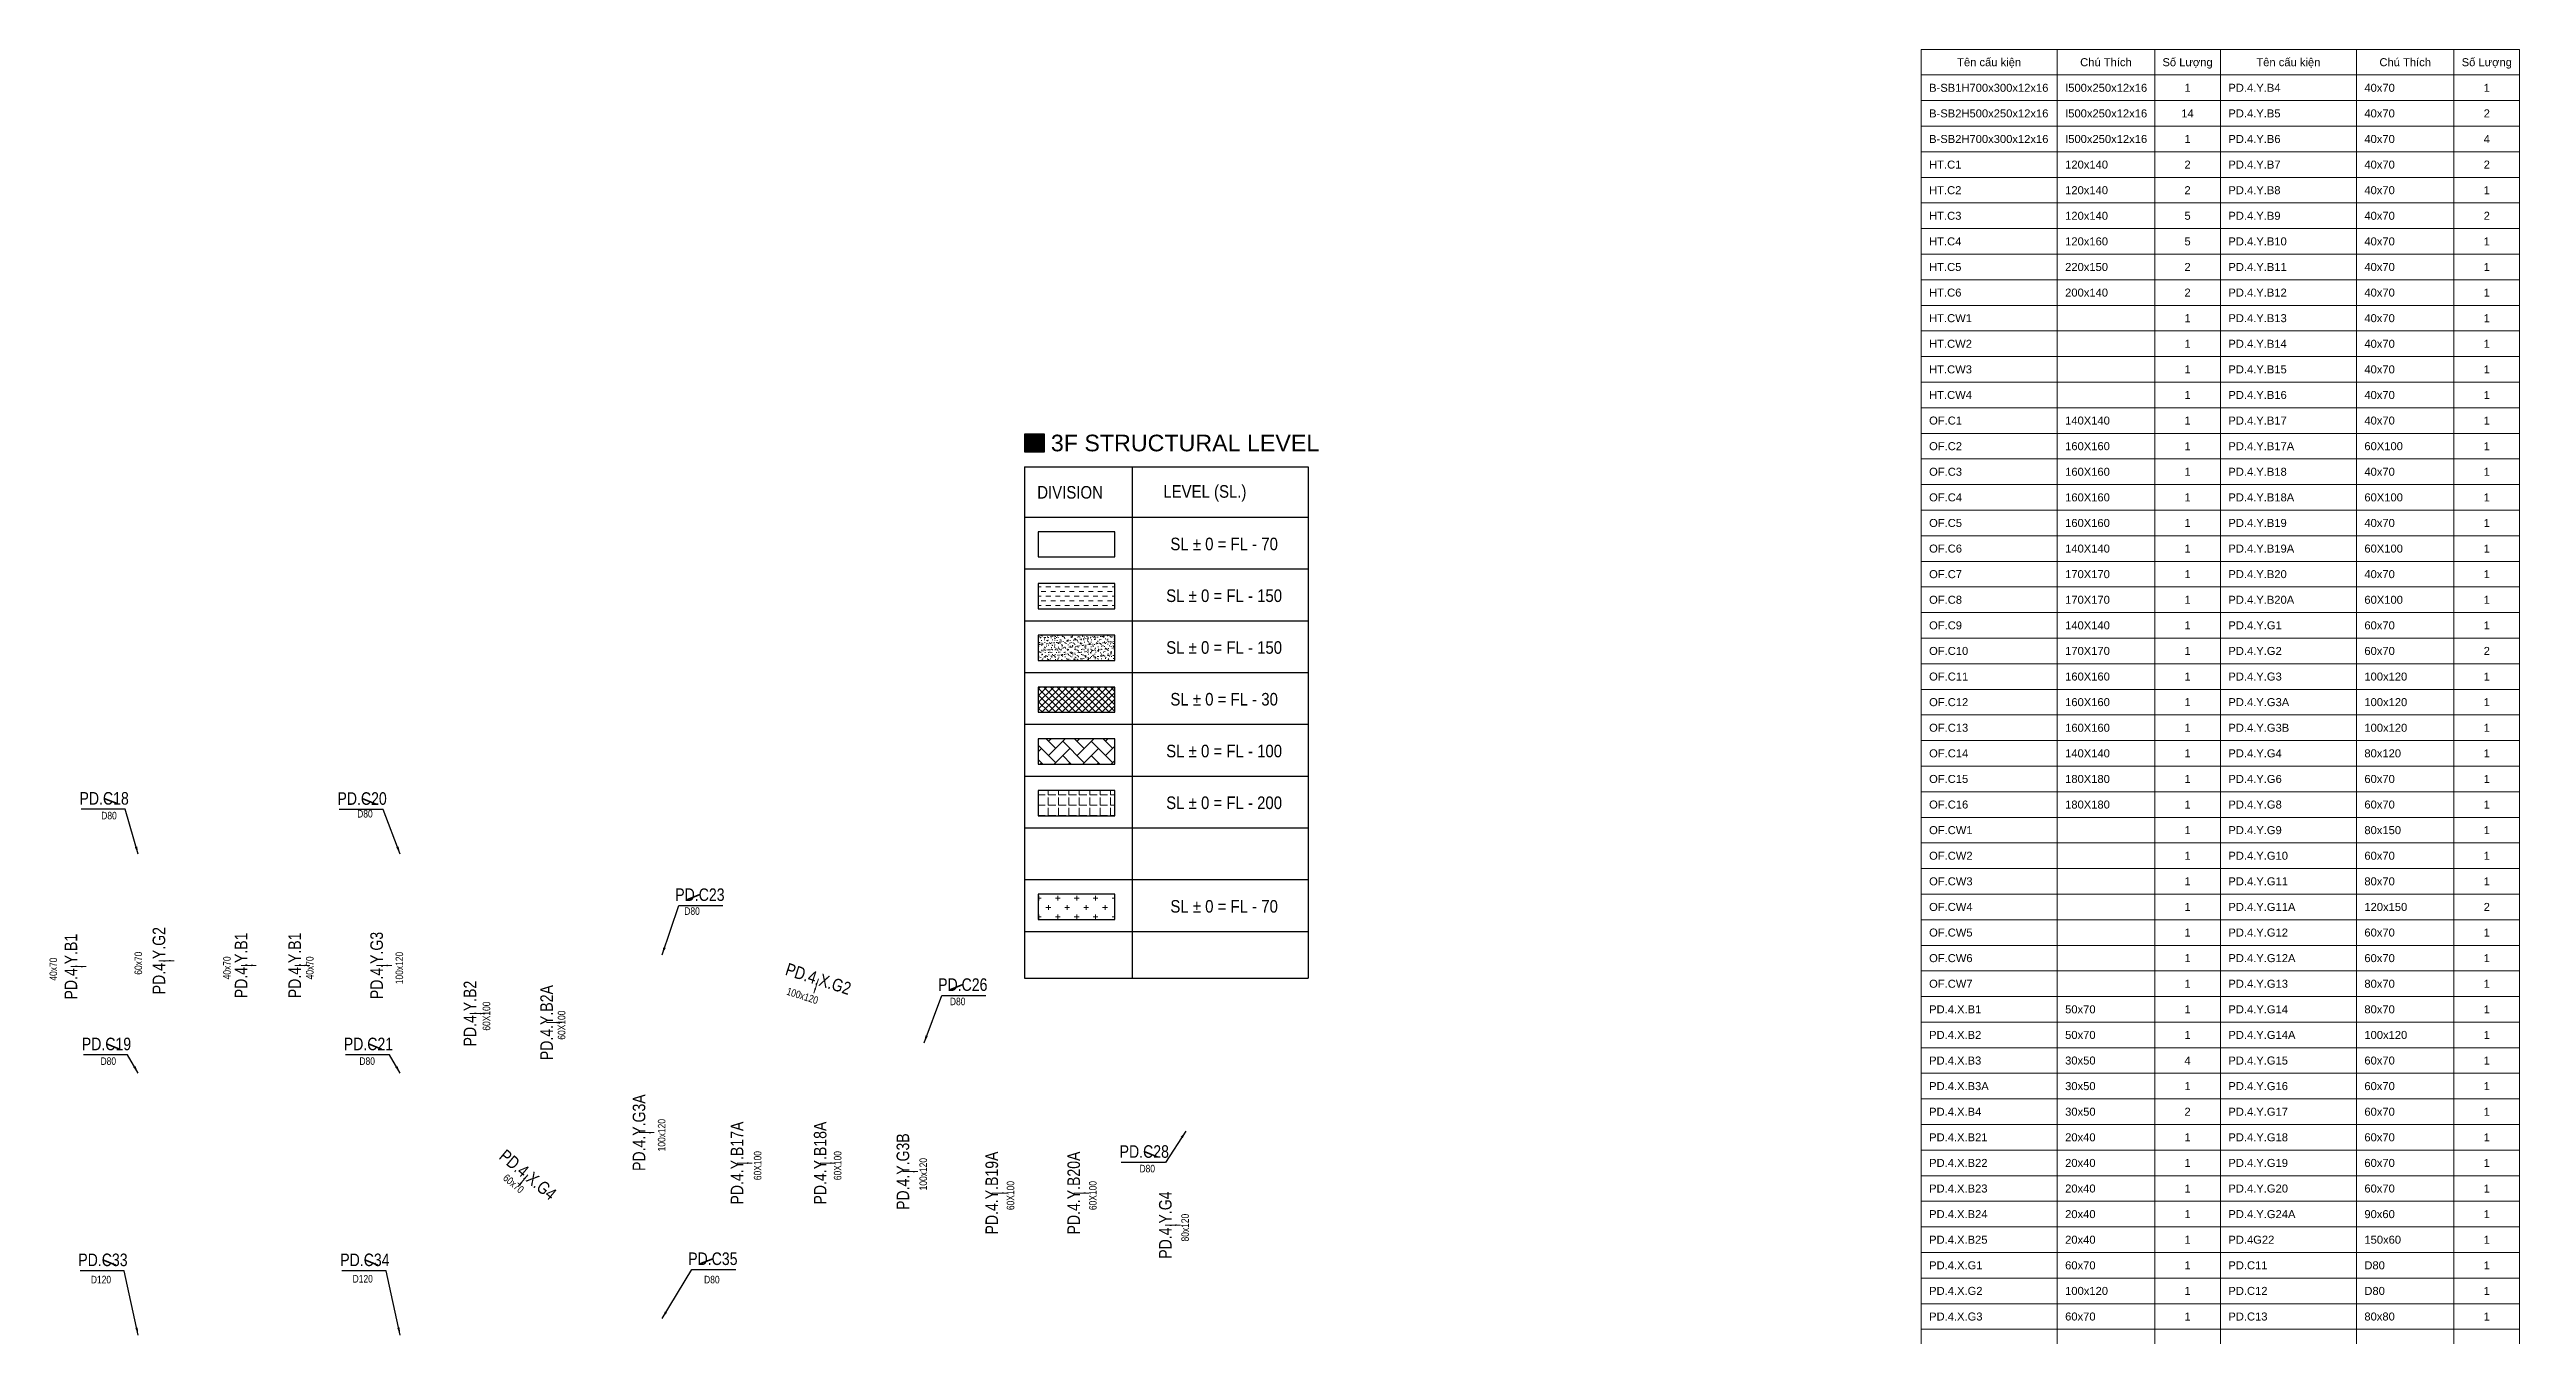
# Model space of a CAD drawing. Header units: millimetres. Extents: x 28522 to 234895, y -12075 to 97055.
# Drawn here: x 136828 to 234895, y 45981 to 97055 of the extents above; entities that cross this region are included whole.
import ezdxf
from ezdxf.enums import TextEntityAlignment as Align

# ---------------------------------------------------------------- set-up
doc = ezdxf.new("R2010")
doc.units = ezdxf.units.MM
doc.header["$MEASUREMENT"] = 0
doc.layers.get('Defpoints').update_dxf_attribs({"color": 155})
for name, color, linetype in [('$0$FOOTING BOTTOM LEVEL$0$@ SL+100 EL-1.3', 11, 'Continuous'), ('$0$FOOTING BOTTOM LEVEL$0$@ SL+300 EL-1.1', 41, 'Continuous'), ('A-DIM1', 7, 'Continuous')]:
    doc.layers.add(name, color=color, linetype=linetype)
for name, color, linetype, lineweight in [('$0$NDC_S_ANNO', 7, 'Continuous', 20), ('$0$NDC_S_DIM', 1, 'Continuous', 15), ('$0$NDC_S_HATCH MATERIAL', 8, 'Continuous', 13), ('$1$NDC_S_DIM', 1, 'Continuous', 15), ('$1$NDC_S_THIN LINE', 8, 'Continuous', 9), ('$1$NDC_S_VN TEXT', 7, 'Continuous', 20), ('$3$NDC_S_VN TEXT', 7, 'Continuous', 20), ('C1', 20, 'Continuous', 35), ('NDC_FRAME', 7, 'Continuous', 20), ('NDC_S_DIM', 1, 'Continuous', 15), ('NDC_S_VN TEXT', 7, 'Continuous', 20)]:
    doc.layers.add(name, color=color, linetype=linetype, lineweight=lineweight)
doc.layers.add('tEN DAM', color=31, linetype='Continuous', plot=False)
doc.styles.add('$0$ARIAL', font='arial.ttf', dxfattribs={"width": 0.8})
doc.styles.add('$0$FOOTING BOTTOM LEVEL$0$AREA MENSURATION$0$Style-Arial', font='arial.ttf')
doc.styles.add('$0$NDC_ARIAL', font='arial.ttf', dxfattribs={"width": 0.85})
doc.styles.add('$0$NDC_DIM', font='', dxfattribs={"width": 0.75})
doc.styles.add('NDC_ARIAL', font='arial.ttf', dxfattribs={"width": 0.85})
doc.styles.add('NDC_DIM', font='', dxfattribs={"width": 0.75})
doc.styles.get('$0$NDC_DIM').set_extended_font_data('Dotum')
doc.styles.get('NDC_DIM').set_extended_font_data('Dotum')
doc.dimstyles.new('$0$NDC_dim_iso', dxfattribs={"dimtxt": 2.2, "dimasz": 1, "dimexe": 1.5, "dimexo": 2.5, "dimgap": 1, "dimtad": 1, "dimdec": 0, "dimzin": 0, "dimdsep": 46, "dimtxsty": '$0$NDC_DIM', "dimblk": '$0$DIMMARK', "dimcen": 0.09, "dimdle": 1.2, "dimclrd": 1, "dimclre": 1, "dimclrt": 3, "dimadec": 0, "dimazin": 0, "dimtfac": 1, "dimtdec": 0, "dimtix": 1, "dimtofl": 0, "dimtmove": 0, "dimatfit": 3, "dimfxl": 0, "dimtolj": 1, "dimtzin": 0, "dimarcsym": 0})
doc.dimstyles.new('NDC_dim_150', dxfattribs={"dimscale": 150, "dimtxt": 2.2, "dimasz": 1.5, "dimexe": 1.5, "dimexo": 2.5, "dimgap": 1, "dimtad": 1, "dimdec": 0, "dimzin": 0, "dimdsep": 46, "dimtxsty": 'NDC_DIM', "dimblk": 'DIMMARK', "dimcen": 0.09, "dimdle": 1.2, "dimclrd": 1, "dimclre": 1, "dimclrt": 3, "dimadec": 0, "dimazin": 0, "dimtfac": 1, "dimtdec": 0, "dimtix": 1, "dimtofl": 0, "dimtmove": 0, "dimatfit": 3, "dimfxl": 0, "dimtolj": 1, "dimtzin": 0, "dimarcsym": 0})

# ---------------------------------------------------------------- blocks, each defined once
blk = doc.blocks.new('$0$DIMMARK')
at = {"layer": '$0$NDC_S_DIM', "color": 1}
blk.add_line((-1.5, 0), (1, 0), dxfattribs=at)
at = {"layer": '$0$NDC_S_DIM', "color": 2, "const_width": 0.1}
blk.add_lwpolyline([(-0.42, -0.42), (0.42, 0.42)], dxfattribs=at)
blk = doc.blocks.new('DIMMARK')
at = {"layer": 'NDC_S_DIM', "color": 1}
blk.add_line((-1.5, 0), (1, 0), dxfattribs=at)
at = {"layer": 'NDC_S_DIM', "color": 2, "const_width": 0.1}
blk.add_lwpolyline([(-0.42, -0.42), (0.42, 0.42)], dxfattribs=at)
blk = doc.blocks.new('25698')
at = {"layer": 'tEN DAM', "color": 31, "style": '$0$ARIAL', "width": 0.8}
for s, p in [('D80', (139194, 66630)), ('D80', (149354, 66703)), ('D80', (162342, 62839)), ('D80', (172886, 59250)), ('D80', (139167, 56880)), ('D80', (149444, 56881)), ('D80', (180414, 52613)), ('D120', (138876, 48206)), ('D120', (149267, 48237)), ('D80', (163128, 48205))]:
    blk.add_text(s, height=300, dxfattribs=at).set_placement(p, align=Align.MIDDLE_CENTER)
for s, rotation, p in [('40x70', 90, (136982, 60532)), ('60x70', 90, (140357, 60768)), ('40x70', 90, (143876, 60582)), ('40x70', 90, (147165, 60582)), ('100x120', 90, (150720, 60577)), ('60X100', 90, (154179, 58668)), ('60X100', 90, (157160, 58309)), ('100x120', 342.26588, (166724, 59474)), ('100x120', 90, (161134, 53940)), ('60X100', 90, (164944, 52731)), ('60X100', 90, (168121, 52731)), ('100x120', 90, (171518, 52392)), ('60x70', 320.30701, (155254, 52015)), ('60X100', 90, (174984, 51543)), ('60X100', 90, (178252, 51543)), ('80x120', 90, (181915, 50269))]:
    blk.add_text(s, height=300, rotation=rotation, dxfattribs=at).set_placement(p, align=Align.MIDDLE_CENTER)
blk = doc.blocks.new('*U31')
at = {"layer": '$0$NDC_S_ANNO', "ltscale": 0.8, "style": '$0$ARIAL', "width": 0.8}
blk.add_attdef('TEN', text='', height=2.5, dxfattribs=at).set_placement((0, 3), align=Align.MIDDLE_CENTER)
at = {"layer": 'A-DIM1', "ltscale": 0.8, "style": '$0$ARIAL', "width": 0.8, "flags": 1}
blk.add_attdef('CHU_THICH', text='', height=2.5, dxfattribs=at).set_placement((0, 0), align=Align.MIDDLE_CENTER)
at = {"layer": 'Defpoints'}
blk.add_leader([(0, 0), (0, 3)], dimstyle='$0$NDC_dim_iso', override={"dimgap": 0.625, "dimtad": 0}, dxfattribs=at)
blk = doc.blocks.new('*U32')
at = {"layer": '$0$NDC_S_ANNO', "ltscale": 0.8, "style": '$0$ARIAL', "width": 0.8}
blk.add_attdef('TEN', text='', height=2.5, dxfattribs=at).set_placement((-2.58, 1.03), align=Align.MIDDLE_CENTER)
at = {"layer": 'A-DIM1', "ltscale": 0.8, "style": '$0$ARIAL', "width": 0.8, "flags": 1}
blk.add_attdef('CHU_THICH', text='', height=2.5, dxfattribs=at).set_placement((0, 0), align=Align.MIDDLE_CENTER)
at = {"layer": 'Defpoints'}
blk.add_leader([(0, 0), (-2.58, 1.03)], dimstyle='$0$NDC_dim_iso', override={"dimgap": 0.625, "dimtad": 0}, dxfattribs=at)

msp = doc.modelspace()

# ---------------------------------------------------------------- hatches: boundary and pattern name
at = {"layer": '$0$NDC_S_HATCH MATERIAL'}
h = msp.add_hatch(dxfattribs=at)
h.set_pattern_fill('DASH', color=256, scale=1500)
h.set_pattern_definition([(0, (-983, -33.5), (187.5, 187.5), [187.5, -187.5])])
h.paths.add_polyline_path([(179132, 75843), (176082, 75843), (176082, 74843), (179132, 74843)])
h = msp.add_hatch(dxfattribs=at)
h.set_pattern_fill('AR-SAND', color=256, scale=100)
h.set_pattern_definition([(37.5, (0, 0), (-6.29934, 192.68238), [0, -152, 0, -170, 0, -162.5]), (7.5, (0, 0), (176.97767, 282.2146), [0, -82, 0, -137, 0, -52.5]), (327.5, (-123, 0), (311.41419, 0.5659), [0, -50, 0, -180, 0, -235]), (317.5, (-123, 0), (300.61266, 87.76756), [0, -25, 0, -118, 0, -135])])
h.paths.add_polyline_path([(179132, 73788), (176082, 73788), (176082, 72788), (179132, 72788)])
h = msp.add_hatch(dxfattribs=at)
h.set_pattern_fill('AR-HBONE', color=256, scale=100)
h.paths.add_polyline_path([(179132, 69677), (176082, 69677), (176082, 68677), (179132, 68677)])
h = msp.add_hatch(dxfattribs=at)
h.set_pattern_fill('CROSS', color=256, scale=1500)
h.set_pattern_definition([(0, (-983, -4144.67), (375, 375), [187.5, -562.5]), (90, (-889.25, -4238.4), (-375, 375), [187.5, -562.5])])
h.paths.add_polyline_path([(179132, 63510), (176082, 63510), (176082, 62510), (179132, 62510)])
at = {"layer": '$1$NDC_S_DIM', "ltscale": 100}
h = msp.add_hatch(dxfattribs=at)
h.set_pattern_fill('ANSI37', color=251, scale=1500)
h.set_pattern_definition([(45, (-42921, -44737.08), (-132.58252, 132.58252), []), (135, (-42921, -44737.08), (-132.58252, -132.58252), [])])
h.paths.add_polyline_path([(179132, 71732), (176082, 71732), (176082, 70732), (179132, 70732)])
h = msp.add_hatch(dxfattribs=at)
h.set_pattern_fill('ANGLE', color=251, scale=1500)
h.set_pattern_definition([(0, (-55759.5, 72409.5), (0, 412.5), [300, -112.5]), (90, (-55759.5, 72409.5), (-412.5, 3e-14), [300, -112.5])])
h.paths.add_polyline_path([(179132, 67621), (176082, 67621), (176082, 66621), (179132, 66621)])
at = {"layer": '$1$NDC_S_THIN LINE', "ltscale": 100}
h = msp.add_hatch(color=251, dxfattribs=at)
h.dxf.hatch_style = 1
h.paths.add_polyline_path([(176322, 81791), (175552, 81791), (175552, 81059), (176322, 81059)])

# ---------------------------------------------------------------- linework, layer by layer
at = {"layer": '$0$FOOTING BOTTOM LEVEL$0$@ SL+100 EL-1.3', "color": 7}
for points in [[(179132, 73788), (176082, 73788), (176082, 72788), (179132, 72788)], [(179132, 71732), (176082, 71732), (176082, 70732), (179132, 70732)], [(179132, 71732), (176082, 71732), (176082, 70732), (179132, 70732)], [(179132, 69677), (176082, 69677), (176082, 68677), (179132, 68677)], [(179132, 67621), (176082, 67621), (176082, 66621), (179132, 66621)], [(179132, 63510), (176082, 63510), (176082, 62510), (179132, 62510)], [(179132, 63510), (176082, 63510), (176082, 62510), (179132, 62510)]]:
    msp.add_lwpolyline(points, close=True, dxfattribs=at)
at = {"layer": '$0$FOOTING BOTTOM LEVEL$0$@ SL+300 EL-1.1', "color": 7}
for points in [[(179132, 77899), (176082, 77899), (176082, 76899), (179132, 76899)], [(179132, 75843), (176082, 75843), (176082, 74843), (179132, 74843)]]:
    msp.add_lwpolyline(points, close=True, dxfattribs=at)
for p, q in [((175534, 80478), (186799, 80478)), ((175534, 80478), (175534, 60173)), ((179814, 80478), (179814, 60173)), ((186799, 80478), (186799, 60173)), ((175534, 78478), (186799, 78478)), ((175534, 76422), (186799, 76422)), ((175534, 74366), (186799, 74366)), ((175534, 72311), (186799, 72311)), ((175534, 70255), (186799, 70255)), ((175534, 68200), (186799, 68200)), ((175534, 66144), (186799, 66144)), ((175534, 64088), (186799, 64088)), ((175534, 64088), (186799, 64088)), ((175534, 62033), (186799, 62033)), ((175534, 60173), (186799, 60173))]:
    msp.add_line(p, q)
msp.add_lwpolyline([(175552, 81791), (176322, 81791), (176322, 81059), (175552, 81059)], close=True)
at = {"layer": 'NDC_FRAME'}
for p, q in [((211135, 97055), (223015, 97055)), ((211135, 97055), (211135, 14720)), ((211135, 97055), (223015, 97055)), ((216535, 97055), (216535, 14720)), ((220410, 97055), (220410, 14720)), ((223015, 97055), (223015, 14720)), ((223015, 97055), (223015, 15737)), ((223015, 97055), (234895, 97055)), ((228415, 97055), (228415, 15737)), ((232290, 97055), (232290, 15737)), ((234895, 97055), (234895, 15737)), ((211135, 96038), (223015, 96038)), ((223015, 96038), (234895, 96038)), ((211135, 95022), (223015, 95022)), ((223015, 95022), (234895, 95022)), ((211135, 94005), (223015, 94005)), ((223015, 94005), (234895, 94005)), ((211135, 92989), (223015, 92989)), ((223015, 92989), (234895, 92989)), ((211135, 91972), (223015, 91972)), ((223015, 91972), (234895, 91972)), ((211135, 90956), (223015, 90956)), ((223015, 90956), (234895, 90956)), ((211135, 89939), (223015, 89939)), ((223015, 89939), (234895, 89939)), ((211135, 88923), (223015, 88923)), ((223015, 88923), (234895, 88923)), ((211135, 87906), (223015, 87906)), ((223015, 87906), (234895, 87906)), ((211135, 86890), (223015, 86890)), ((223015, 86890), (234895, 86890)), ((211135, 85873), (223015, 85873)), ((223015, 85873), (234895, 85873)), ((211135, 84857), (223015, 84857)), ((223015, 84857), (234895, 84857)), ((211135, 83840), (223015, 83840)), ((223015, 83840), (234895, 83840)), ((211135, 82824), (223015, 82824)), ((223015, 82824), (234895, 82824)), ((211135, 81808), (223015, 81808)), ((223015, 81808), (234895, 81808)), ((211135, 80791), (223015, 80791)), ((223015, 80791), (234895, 80791)), ((211135, 79775), (223015, 79775)), ((223015, 79775), (234895, 79775)), ((211135, 78758), (223015, 78758)), ((223015, 78758), (234895, 78758)), ((211135, 77742), (223015, 77742)), ((223015, 77742), (234895, 77742)), ((211135, 76725), (223015, 76725)), ((223015, 76725), (234895, 76725)), ((211135, 75709), (223015, 75709)), ((223015, 75709), (234895, 75709)), ((211135, 74692), (223015, 74692)), ((223015, 74692), (234895, 74692)), ((211135, 73676), (223015, 73676)), ((223015, 73676), (234895, 73676)), ((211135, 72659), (223015, 72659)), ((223015, 72659), (234895, 72659)), ((211135, 71643), (223015, 71643)), ((223015, 71643), (234895, 71643)), ((211135, 70626), (223015, 70626)), ((223015, 70626), (234895, 70626)), ((211135, 69610), (223015, 69610)), ((223015, 69610), (234895, 69610)), ((211135, 68593), (223015, 68593)), ((223015, 68593), (234895, 68593)), ((211135, 67577), (223015, 67577)), ((223015, 67577), (234895, 67577)), ((211135, 66560), (223015, 66560)), ((223015, 66560), (234895, 66560)), ((211135, 65544), (223015, 65544)), ((223015, 65544), (234895, 65544)), ((211135, 64528), (223015, 64528)), ((223015, 64528), (234895, 64528)), ((211135, 63511), (223015, 63511)), ((223015, 63511), (234895, 63511)), ((211135, 62495), (223015, 62495)), ((223015, 62495), (234895, 62495)), ((211135, 61478), (223015, 61478)), ((223015, 61478), (234895, 61478)), ((211135, 60462), (223015, 60462)), ((223015, 60462), (234895, 60462)), ((211135, 59445), (223015, 59445)), ((223015, 59445), (234895, 59445)), ((211135, 58429), (223015, 58429)), ((223015, 58429), (234895, 58429)), ((211135, 57412), (223015, 57412)), ((223015, 57412), (234895, 57412)), ((211135, 56396), (223015, 56396)), ((223015, 56396), (234895, 56396)), ((211135, 55379), (223015, 55379)), ((223015, 55379), (234895, 55379)), ((211135, 54363), (223015, 54363)), ((223015, 54363), (234895, 54363)), ((211135, 53346), (223015, 53346)), ((223015, 53346), (234895, 53346)), ((211135, 52330), (223015, 52330)), ((223015, 52330), (234895, 52330)), ((211135, 51313), (223015, 51313)), ((223015, 51313), (234895, 51313)), ((211135, 50297), (223015, 50297)), ((223015, 50297), (234895, 50297)), ((211135, 49280), (223015, 49280)), ((223015, 49280), (234895, 49280)), ((211135, 48264), (223015, 48264)), ((223015, 48264), (234895, 48264)), ((211135, 47248), (223015, 47248)), ((223015, 47248), (234895, 47248)), ((211135, 46231), (223015, 46231)), ((223015, 46231), (234895, 46231))]:
    msp.add_line(p, q, dxfattribs=at)

# ---------------------------------------------------------------- block references
at = {"layer": '$1$NDC_S_VN TEXT'}
for p, xscale, yscale, zscale, rotation, values in [((138281, 60632), 200.0000000000004, 200.0000000000004, 200.0000000000004, 90, {'TEN': 'PD.4.Y.B1'}), ((141775, 60868), 200.0000000000004, 200.0000000000004, 200.0000000000004, 90, {'TEN': 'PD.4.Y.G2'}), ((145037, 60682), 200.0000000000004, 200.0000000000004, 200.0000000000004, 90, {'TEN': 'PD.4.Y.B1'}), ((147166, 60682), 200.0000000000004, 200.0000000000004, 200.0000000000004, 90, {'TEN': 'PD.4.Y.B1'}), ((150419, 60677), 200.0000000000004, 200.0000000000004, 200.0000000000004, 90, {'TEN': 'PD.4.Y.G3'}), ((154123, 58768), 200.0000000000004, 200.0000000000004, 200.0000000000004, 90, {'TEN': 'PD.4.Y.B2'}), ((157166, 58409), 200.0000000000004, 200.0000000000004, 200.0000000000004, 90, {'TEN': 'PD.4.Y.B2A'}), ((167172, 59574), 200, 200, 200, 342.2658756776452, {'TEN': 'PD.4.X.G2'}), ((160835, 54040), 200.0000000000004, 200.0000000000004, 200.0000000000004, 90, {'TEN': 'PD.4.Y.G3A'}), ((164726, 52831), 200.0000000000004, 200.0000000000004, 200.0000000000004, 90, {'TEN': 'PD.4.Y.B17A'}), ((168026, 52831), 200.0000000000004, 200.0000000000004, 200.0000000000004, 90, {'TEN': 'PD.4.Y.B18A'}), ((171311, 52492), 200.0000000000004, 200.0000000000004, 200.0000000000004, 90, {'TEN': 'PD.4.Y.G3B'}), ((155443, 51907), 200, 200, 200, 320.3070090864199, {'TEN': 'PD.4.X.G4'}), ((174840, 51643), 200.0000000000004, 200.0000000000004, 200.0000000000004, 90, {'TEN': 'PD.4.Y.B19A'}), ((178092, 51643), 200.0000000000004, 200.0000000000004, 200.0000000000004, 90, {'TEN': 'PD.4.Y.B20A'}), ((181729, 50369), 200.0000000000004, 200.0000000000004, 200.0000000000004, 90, {'TEN': 'PD.4.Y.G4'})]:
    msp.add_blockref('*U31', p, dxfattribs=dict(at, xscale=xscale, yscale=yscale, zscale=zscale, rotation=rotation)).add_auto_attribs(values)
at = {"layer": 'C1', "xscale": 200, "yscale": 200, "zscale": 200}
for p, values in [((139517, 67108), {'TEN': 'PD.C18'}), ((149758, 67101), {'TEN': 'PD.C20'}), ((139610, 57356), {'TEN': 'PD.C19'}), ((150010, 57356), {'TEN': 'PD.C21'}), ((180810, 53084), {'TEN': 'PD.C28'}), ((139469, 48783), {'TEN': 'PD.C33'}), ((149869, 48783), {'TEN': 'PD.C34'})]:
    msp.add_blockref('*U32', p, dxfattribs=at).add_auto_attribs(values)
at = {"layer": 'C1'}
ref = msp.add_blockref('*U32', (162138, 63285), dxfattribs=dict(at, xscale=-200, yscale=200, zscale=200))
ref.add_attrib('TEN', 'PD.C23', dxfattribs={"layer": '$0$NDC_S_ANNO', "ltscale": 0.8, "height": 500, "style": '$0$ARIAL', "width": 0.8}).set_placement((162653, 63490), align=Align.MIDDLE_CENTER)
ref = msp.add_blockref('*U32', (172574, 59712), dxfattribs=dict(at, xscale=-200, yscale=200, zscale=200))
ref.add_attrib('TEN', 'PD.C26', dxfattribs={"layer": '$0$NDC_S_ANNO', "ltscale": 0.8, "height": 500, "style": '$0$ARIAL', "width": 0.8}).set_placement((173090, 59918), align=Align.MIDDLE_CENTER)
ref = msp.add_blockref('*U32', (162653, 48828), dxfattribs=dict(at, xscale=-200, yscale=200, zscale=200))
ref.add_attrib('TEN', 'PD.C35', dxfattribs={"layer": '$0$NDC_S_ANNO', "ltscale": 0.8, "height": 500, "style": '$0$ARIAL', "width": 0.8}).set_placement((163168, 49033), align=Align.MIDDLE_CENTER)
at = {"layer": 'tEN DAM'}
msp.add_blockref('25698', (0, 0), dxfattribs=at)

# ---------------------------------------------------------------- texts
at = {"layer": '$3$NDC_S_VN TEXT', "style": '$0$NDC_ARIAL', "width": 0.85}
for s, p in [('DIVISION', (176045, 79717)), ('LEVEL (SL.)', (181051, 79752))]:
    msp.add_text(s, height=500, dxfattribs=at).set_placement(p, align=Align.TOP_LEFT)
for s, p in [('SL %%P 0 = FL - 70', (183465, 77166)), ('SL %%P 0 = FL - 150', (183465, 75111)), ('SL %%P 0 = FL - 150', (183465, 73055)), ('SL %%P 0 = FL - 30', (183465, 71000)), ('SL %%P 0 = FL - 100', (183465, 68944)), ('SL %%P 0 = FL - 200', (183465, 66889)), ('SL %%P 0 = FL - 70', (183465, 62777)), ('SL %%P 0 = FL - 70', (183465, 62777))]:
    msp.add_text(s, height=500, dxfattribs=at).set_placement(p, align=Align.CENTER)
at = {"style": '$0$FOOTING BOTTOM LEVEL$0$AREA MENSURATION$0$Style-Arial'}
msp.add_text('3F STRUCTURAL LEVEL', height=660, dxfattribs=at).set_placement((176586, 81755), align=Align.TOP_LEFT)
at = {"layer": 'NDC_S_VN TEXT', "style": 'NDC_ARIAL'}
for s, height, p in [('Tên cấu kiện', 317.65, (213835, 96546)), ('Chú Thích', 317.6, (218473, 96546)), ('Số Lượng', 317.6, (221713, 96546)), ('Tên cấu kiện', 317.65, (225715, 96546)), ('Chú Thích', 317.6, (230353, 96546)), ('Số Lượng', 317.6, (233593, 96546)), ('1', 318, (221713, 95530)), ('1', 318, (233593, 95530)), ('14', 317.6, (221713, 94513)), ('2', 318, (233593, 94513)), ('1', 318, (221713, 93497)), ('4', 318, (233593, 93497)), ('2', 318, (221713, 92480)), ('2', 318, (233593, 92480)), ('2', 318, (221713, 91464)), ('1', 318, (233593, 91464)), ('5', 318, (221713, 90448)), ('2', 318, (233593, 90448)), ('5', 318, (221713, 89431)), ('1', 318, (233593, 89431)), ('2', 318, (221713, 88415)), ('1', 318, (233593, 88415)), ('2', 318, (221713, 87398)), ('1', 318, (233593, 87398)), ('1', 318, (221713, 86382)), ('1', 318, (233593, 86382)), ('1', 318, (221713, 85365)), ('1', 318, (233593, 85365)), ('1', 318, (221713, 84349)), ('1', 318, (233593, 84349)), ('1', 318, (221713, 83332)), ('1', 318, (233593, 83332)), ('1', 318, (221713, 82316)), ('1', 318, (233593, 82316)), ('1', 318, (221713, 81299)), ('1', 318, (233593, 81299)), ('1', 318, (221713, 80283)), ('1', 318, (233593, 80283)), ('1', 318, (221713, 79266)), ('1', 318, (233593, 79266)), ('1', 318, (221713, 78250)), ('1', 318, (233593, 78250)), ('1', 318, (221713, 77233)), ('1', 318, (233593, 77233)), ('1', 318, (221713, 76217)), ('1', 318, (233593, 76217)), ('1', 318, (221713, 75200)), ('1', 318, (233593, 75200)), ('1', 318, (221713, 74184)), ('1', 318, (233593, 74184)), ('1', 318, (221713, 73168)), ('2', 318, (233593, 73168)), ('1', 318, (221713, 72151)), ('1', 318, (233593, 72151)), ('1', 318, (221713, 71135)), ('1', 318, (233593, 71135)), ('1', 318, (221713, 70118)), ('1', 318, (233593, 70118)), ('1', 318, (221713, 69102)), ('1', 318, (233593, 69102)), ('1', 318, (221713, 68085)), ('1', 318, (233593, 68085)), ('1', 318, (221713, 67069)), ('1', 318, (233593, 67069)), ('1', 318, (221713, 66052)), ('1', 318, (233593, 66052)), ('1', 318, (221713, 65036)), ('1', 318, (233593, 65036)), ('1', 318, (221713, 64019)), ('1', 318, (233593, 64019)), ('1', 318, (221713, 63003)), ('2', 318, (233593, 63003)), ('1', 318, (221713, 61986)), ('1', 318, (233593, 61986)), ('1', 318, (221713, 60970)), ('1', 318, (233593, 60970)), ('1', 318, (221713, 59953)), ('1', 318, (233593, 59953)), ('1', 318, (221713, 58937)), ('1', 318, (233593, 58937)), ('1', 318, (221713, 57920)), ('1', 318, (233593, 57920)), ('4', 318, (221713, 56904)), ('1', 318, (233593, 56904)), ('1', 318, (221713, 55888)), ('1', 318, (233593, 55888)), ('2', 318, (221713, 54871)), ('1', 318, (233593, 54871)), ('1', 318, (221713, 53855)), ('1', 318, (233593, 53855)), ('1', 318, (221713, 52838)), ('1', 318, (233593, 52838)), ('1', 318, (221713, 51822)), ('1', 318, (233593, 51822)), ('1', 318, (221713, 50805)), ('1', 318, (233593, 50805)), ('1', 318, (221713, 49789)), ('1', 318, (233593, 49789)), ('1', 318, (221713, 48772)), ('1', 318, (233593, 48772)), ('1', 318, (221713, 47756)), ('1', 318, (233593, 47756)), ('1', 318, (221713, 46739)), ('1', 318, (233593, 46739))]:
    msp.add_text(s, height=height, dxfattribs=at).set_placement(p, align=Align.MIDDLE_CENTER)
for s, height, p in [('B-SB1H700x300x12x16', 317.65, (211453, 95530)), ('I500x250x12x16', 317.65, (216853, 95530)), ('PD.4.Y.B4', 317.6, (223333, 95530)), ('40x70', 317.6, (228733, 95530)), ('B-SB2H500x250x12x16', 317.65, (211453, 94513)), ('I500x250x12x16', 317.65, (216853, 94513)), ('PD.4.Y.B5', 317.6, (223333, 94513)), ('40x70', 317.6, (228733, 94513)), ('B-SB2H700x300x12x16', 317.65, (211453, 93497)), ('I500x250x12x16', 317.65, (216853, 93497)), ('PD.4.Y.B6', 317.6, (223333, 93497)), ('40x70', 317.6, (228733, 93497)), ('HT.C1', 317.6, (211453, 92480)), ('120x140', 317.6, (216853, 92480)), ('PD.4.Y.B7', 317.6, (223333, 92480)), ('40x70', 317.6, (228733, 92480)), ('HT.C2', 317.6, (211453, 91464)), ('120x140', 317.6, (216853, 91464)), ('PD.4.Y.B8', 317.6, (223333, 91464)), ('40x70', 317.6, (228733, 91464)), ('HT.C3', 317.6, (211453, 90448)), ('120x140', 317.6, (216853, 90448)), ('PD.4.Y.B9', 317.6, (223333, 90448)), ('40x70', 317.6, (228733, 90448)), ('HT.C4', 317.6, (211453, 89431)), ('120x160', 317.6, (216853, 89431)), ('PD.4.Y.B10', 317.6, (223333, 89431)), ('40x70', 317.6, (228733, 89431)), ('HT.C5', 317.6, (211453, 88415)), ('220x150', 317.6, (216853, 88415)), ('PD.4.Y.B11', 317.6, (223333, 88415)), ('40x70', 317.6, (228733, 88415)), ('HT.C6', 317.6, (211453, 87398)), ('200x140', 317.6, (216853, 87398)), ('PD.4.Y.B12', 317.6, (223333, 87398)), ('40x70', 317.6, (228733, 87398)), ('HT.CW1', 317.6, (211453, 86382)), ('PD.4.Y.B13', 317.6, (223333, 86382)), ('40x70', 317.6, (228733, 86382)), ('HT.CW2', 317.6, (211453, 85365)), ('PD.4.Y.B14', 317.6, (223333, 85365)), ('40x70', 317.6, (228733, 85365)), ('HT.CW3', 317.6, (211453, 84349)), ('PD.4.Y.B15', 317.6, (223333, 84349)), ('40x70', 317.6, (228733, 84349)), ('HT.CW4', 317.6, (211453, 83332)), ('PD.4.Y.B16', 317.6, (223333, 83332)), ('40x70', 317.6, (228733, 83332)), ('OF.C1', 317.6, (211453, 82316)), ('140X140', 317.6, (216853, 82316)), ('PD.4.Y.B17', 317.6, (223333, 82316)), ('40x70', 317.6, (228733, 82316)), ('OF.C2', 317.6, (211453, 81299)), ('160X160', 317.6, (216853, 81299)), ('PD.4.Y.B17A', 317.65, (223333, 81299)), ('60X100', 317.6, (228733, 81299)), ('OF.C3', 317.6, (211453, 80283)), ('160X160', 317.6, (216853, 80283)), ('PD.4.Y.B18', 317.6, (223333, 80283)), ('40x70', 317.6, (228733, 80283)), ('OF.C4', 317.6, (211453, 79266)), ('160X160', 317.6, (216853, 79266)), ('PD.4.Y.B18A', 317.65, (223333, 79266)), ('60X100', 317.6, (228733, 79266)), ('OF.C5', 317.6, (211453, 78250)), ('160X160', 317.6, (216853, 78250)), ('PD.4.Y.B19', 317.6, (223333, 78250)), ('40x70', 317.6, (228733, 78250)), ('OF.C6', 317.6, (211453, 77233)), ('140X140', 317.6, (216853, 77233)), ('PD.4.Y.B19A', 317.65, (223333, 77233)), ('60X100', 317.6, (228733, 77233)), ('OF.C7', 317.6, (211453, 76217)), ('170X170', 317.6, (216853, 76217)), ('PD.4.Y.B20', 317.6, (223333, 76217)), ('40x70', 317.6, (228733, 76217)), ('OF.C8', 317.6, (211453, 75200)), ('170X170', 317.6, (216853, 75200)), ('PD.4.Y.B20A', 317.65, (223333, 75200)), ('60X100', 317.6, (228733, 75200)), ('OF.C9', 317.6, (211453, 74184)), ('140X140', 317.6, (216853, 74184)), ('PD.4.Y.G1', 317.6, (223333, 74184)), ('60x70', 317.6, (228733, 74184)), ('OF.C10', 317.6, (211453, 73168)), ('170X170', 317.6, (216853, 73168)), ('PD.4.Y.G2', 317.6, (223333, 73168)), ('60x70', 317.6, (228733, 73168)), ('OF.C11', 317.6, (211453, 72151)), ('160X160', 317.6, (216853, 72151)), ('PD.4.Y.G3', 317.6, (223333, 72151)), ('100x120', 317.6, (228733, 72151)), ('OF.C12', 317.6, (211453, 71135)), ('160X160', 317.6, (216853, 71135)), ('PD.4.Y.G3A', 317.6, (223333, 71135)), ('100x120', 317.6, (228733, 71135)), ('OF.C13', 317.6, (211453, 70118)), ('160X160', 317.6, (216853, 70118)), ('PD.4.Y.G3B', 317.6, (223333, 70118)), ('100x120', 317.6, (228733, 70118)), ('OF.C14', 317.6, (211453, 69102)), ('140X140', 317.6, (216853, 69102)), ('PD.4.Y.G4', 317.6, (223333, 69102)), ('80x120', 317.6, (228733, 69102)), ('OF.C15', 317.6, (211453, 68085)), ('180X180', 317.6, (216853, 68085)), ('PD.4.Y.G6', 317.6, (223333, 68085)), ('60x70', 317.6, (228733, 68085)), ('OF.C16', 317.6, (211453, 67069)), ('180X180', 317.6, (216853, 67069)), ('PD.4.Y.G8', 317.6, (223333, 67069)), ('60x70', 317.6, (228733, 67069)), ('PD.4.Y.G9', 317.6, (223333, 66052)), ('80x150', 317.6, (228733, 66052)), ('PD.4.Y.G10', 317.6, (223333, 65036)), ('60x70', 317.6, (228733, 65036)), ('PD.4.Y.G11', 317.6, (223333, 64019)), ('80x70', 317.6, (228733, 64019)), ('PD.4.Y.G11A', 317.65, (223333, 63003)), ('120x150', 317.6, (228733, 63003)), ('PD.4.Y.G12', 317.6, (223333, 61986)), ('60x70', 317.6, (228733, 61986)), ('PD.4.Y.G12A', 317.65, (223333, 60970)), ('60x70', 317.6, (228733, 60970)), ('PD.4.Y.G13', 317.6, (223333, 59953)), ('80x70', 317.6, (228733, 59953)), ('PD.4.X.B1', 317.6, (211453, 58937)), ('50x70', 317.6, (216853, 58937)), ('PD.4.Y.G14', 317.6, (223333, 58937)), ('80x70', 317.6, (228733, 58937)), ('PD.4.X.B2', 317.6, (211453, 57920)), ('50x70', 317.6, (216853, 57920)), ('PD.4.Y.G14A', 317.65, (223333, 57920)), ('100x120', 317.6, (228733, 57920)), ('PD.4.X.B3', 317.6, (211453, 56904)), ('30x50', 317.6, (216853, 56904)), ('PD.4.Y.G15', 317.6, (223333, 56904)), ('60x70', 317.6, (228733, 56904)), ('PD.4.X.B3A', 317.6, (211453, 55888)), ('30x50', 317.6, (216853, 55888)), ('PD.4.Y.G16', 317.6, (223333, 55888)), ('60x70', 317.6, (228733, 55888)), ('PD.4.X.B4', 317.6, (211453, 54871)), ('30x50', 317.6, (216853, 54871)), ('PD.4.Y.G17', 317.6, (223333, 54871)), ('60x70', 317.6, (228733, 54871)), ('PD.4.X.B21', 317.6, (211453, 53855)), ('20x40', 317.6, (216853, 53855)), ('PD.4.Y.G18', 317.6, (223333, 53855)), ('60x70', 317.6, (228733, 53855)), ('PD.4.X.B22', 317.6, (211453, 52838)), ('20x40', 317.6, (216853, 52838)), ('PD.4.Y.G19', 317.6, (223333, 52838)), ('60x70', 317.6, (228733, 52838)), ('PD.4.X.B23', 317.6, (211453, 51822)), ('20x40', 317.6, (216853, 51822)), ('PD.4.Y.G20', 317.6, (223333, 51822)), ('60x70', 317.6, (228733, 51822)), ('PD.4.X.B24', 317.6, (211453, 50805)), ('20x40', 317.6, (216853, 50805)), ('PD.4.Y.G24A', 317.65, (223333, 50805)), ('90x60', 317.6, (228733, 50805)), ('PD.4.X.B25', 317.6, (211453, 49789)), ('20x40', 317.6, (216853, 49789)), ('PD.4G22', 317.6, (223333, 49789)), ('150x60', 317.6, (228733, 49789)), ('PD.4.X.G1', 317.6, (211453, 48772)), ('60x70', 317.6, (216853, 48772)), ('PD.C11', 317.6, (223333, 48772)), ('D80', 317.6, (228733, 48772)), ('PD.4.X.G2', 317.6, (211453, 47756)), ('100x120', 317.6, (216853, 47756)), ('PD.C12', 317.6, (223333, 47756)), ('D80', 317.6, (228733, 47756)), ('PD.4.X.G3', 317.6, (211453, 46739)), ('60x70', 317.6, (216853, 46739)), ('PD.C13', 317.6, (223333, 46739)), ('80x80', 317.6, (228733, 46739))]:
    msp.add_text(s, height=height, dxfattribs=at).set_placement(p, align=Align.MIDDLE_LEFT)
at = {"layer": 'NDC_S_VN TEXT', "color": 2, "style": 'NDC_ARIAL'}
for s, p in [('OF.CW1', (211453, 66052)), ('OF.CW2', (211453, 65036)), ('OF.CW3', (211453, 64019)), ('OF.CW4', (211453, 63003)), ('OF.CW5', (211453, 61986)), ('OF.CW6', (211453, 60970)), ('OF.CW7', (211453, 59953))]:
    msp.add_text(s, height=317.6, dxfattribs=at).set_placement(p, align=Align.MIDDLE_LEFT)

# ---------------------------------------------------------------- leaders
at = {"layer": 'C1'}
for points in [[(140350, 65100), (139840, 66883), (138090, 66883)], [(150750, 65100), (150081, 66877), (148332, 66877)], [(161150, 61105), (161815, 63060), (163564, 63060)], [(171550, 57602), (172251, 59488), (174001, 59488)], [(140350, 56400), (139933, 57132), (138183, 57132)], [(150750, 56400), (150333, 57132), (148583, 57132)], [(181950, 54098), (181133, 52860), (179383, 52860)], [(140350, 46001), (139792, 48559), (138043, 48559)], [(150750, 46001), (150192, 48559), (148443, 48559)], [(161151, 46661), (162329, 48604), (164079, 48604)]]:
    msp.add_leader(points, dimstyle='NDC_dim_150', override={"dimasz": 2, "dimgap": 1, "dimtad": 0}, dxfattribs=at)

doc.saveas('drawing.dxf')
